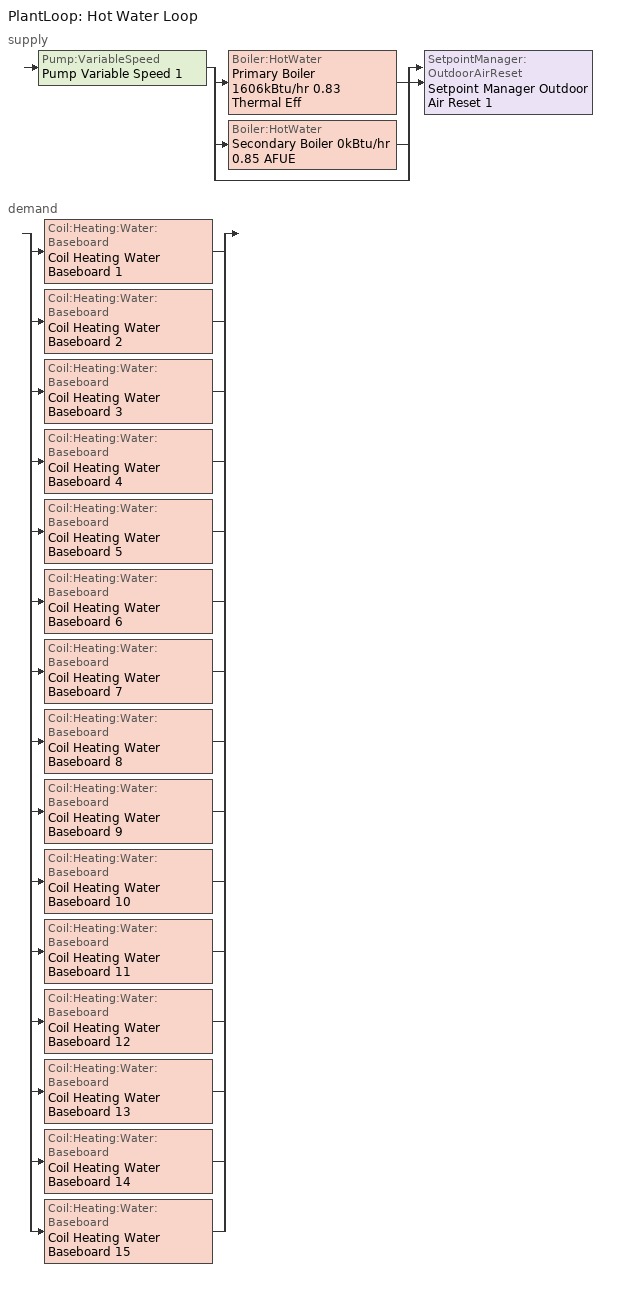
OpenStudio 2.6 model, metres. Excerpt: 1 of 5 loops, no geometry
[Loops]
PlantLoop 'Hot Water Loop'
 supply: Pump:VariableSpeed 'Pump Variable Speed 1' > split
  | Boiler:HotWater 'Primary Boiler 1606kBtu/hr 0.83 Thermal Eff'
  | Boiler:HotWater 'Secondary Boiler 0kBtu/hr 0.85 AFUE'
  | bypass
  join > SetpointManager:OutdoorAirReset 'Setpoint Manager Outdoor Air Reset 1'
 demand: split
  | Coil:Heating:Water:Baseboard 'Coil Heating Water Baseboard 1'
  | Coil:Heating:Water:Baseboard 'Coil Heating Water Baseboard 2'
  | Coil:Heating:Water:Baseboard 'Coil Heating Water Baseboard 3'
  | Coil:Heating:Water:Baseboard 'Coil Heating Water Baseboard 4'
  | Coil:Heating:Water:Baseboard 'Coil Heating Water Baseboard 5'
  | Coil:Heating:Water:Baseboard 'Coil Heating Water Baseboard 6'
  | Coil:Heating:Water:Baseboard 'Coil Heating Water Baseboard 7'
  | Coil:Heating:Water:Baseboard 'Coil Heating Water Baseboard 8'
  | Coil:Heating:Water:Baseboard 'Coil Heating Water Baseboard 9'
  | Coil:Heating:Water:Baseboard 'Coil Heating Water Baseboard 10'
  | Coil:Heating:Water:Baseboard 'Coil Heating Water Baseboard 11'
  | Coil:Heating:Water:Baseboard 'Coil Heating Water Baseboard 12'
  | Coil:Heating:Water:Baseboard 'Coil Heating Water Baseboard 13'
  | Coil:Heating:Water:Baseboard 'Coil Heating Water Baseboard 14'
  | Coil:Heating:Water:Baseboard 'Coil Heating Water Baseboard 15'
[Sizing:Zone] Zone Cooling Design Supply Air Temperature Input Method=SupplyAirTemperature; Zone Cooling Design Supply Air Temperature {C}=14; Zone Cooling Design Supply Air Temperature Difference {deltaC}=11.11; Zone Heating Design Supply Air Temperature Input Method=SupplyAirTemperature; Zone Heating Design Supply Air Temperature {C}=40; Zone Heating Design Supply Air Temperature Difference {deltaC}=11.11; Zone Cooling Design Supply Air Humidity Ratio {kg-H2O/kg-air}=0.0085; Zone Heating Design Supply Air Humidity Ratio {kg-H2O/kg-air}=0.008; Cooling Design Air Flow Method=DesignDay; Heating Design Air Flow Method=DesignDay; Account for Dedicated Outdoor Air System=No; Dedicated Outdoor Air System Control Strategy=NeutralSupplyAir; Dedicated Outdoor Air Low Setpoint Temperature for Design {C}=autosize; Dedicated Outdoor Air High Setpoint Temperature for Design {C}=autosize
Sp-FirstFloor_Plenum Sys-0 Flr-1 Sch-- undefined - HPlcmt-north ZN; Sp-MidFloor_Plenum Sys-0 Flr-2 Sch-- undefined - HPlcmt-north ZN; Sp-TopFloor_Plenum Sys-0 Flr-3 Sch-- undefined - HPlcmt-north ZN
[PlantLoop]
Hot Water Loop: Fluid Type=Water; Glycol Concentration=0; Plant Loop Volume {m3}=Autocalculate; Load Distribution Scheme=Optimal
[Sizing:Plant]
Hot Water Loop: Loop Type=Heating; Design Loop Exit Temperature {C}=82; Loop Design Temperature Difference {deltaC}=16; Sizing Option=NonCoincident; Zone Timesteps in Averaging Window=1; Coincident Sizing Factor Mode=None
[Pump:VariableSpeed]
Pump Variable Speed 1: Motor Efficiency=0.895; Pump Control Type=Intermittent; Skin Loss Radiative Fraction=0.5; Design Power Sizing Method=PowerPerFlowPerPressure; Design Electric Power per Unit Flow Rate {W/(m3/s)}=348701.1; Design Shaft Power per Unit Flow Rate per Unit Head {W-s/m3-Pa}=1.50185; Design Minimum Flow Rate Fraction=0
[Boiler:HotWater] Fuel Type=NaturalGas; Normalized Boiler Efficiency Curve=BOILER-EFFFPLR-NECB2011; Water Outlet Upper Temperature Limit {C}=99; Parasitic Electric Load {W}=0; Sizing Factor=1
Name | Nominal Capacity {W} | Nominal Thermal Efficiency | Minimum Part Load Ratio | Boiler Flow Mode
Primary Boiler 1606kBtu/hr 0.83 Thermal Eff | 470587 | 0.83 | 0.25 | LeavingSetpointModulated
Secondary Boiler 0kBtu/hr 0.85 AFUE | 0.001 | 0.85 |  | ConstantFlow
[SetpointManager:OutdoorAirReset]
Setpoint Manager Outdoor Air Reset 1: Control Variable=Temperature; Setpoint at Outdoor Low Temperature {C}=82; Outdoor Low Temperature {C}=-16; Setpoint at Outdoor High Temperature {C}=60; Outdoor High Temperature {C}=0
[Coil:Heating:Water:Baseboard] Heating Design Capacity Method=HeatingDesignCapacity; Heating Design Capacity {W}=autosize; Heating Design Capacity Per Floor Area {W/m2}=0; Fraction of Autosized Heating Design Capacity=0.8
Coil Heating Water Baseboard 1; Coil Heating Water Baseboard 2; Coil Heating Water Baseboard 3; Coil Heating Water Baseboard 4; Coil Heating Water Baseboard 5; Coil Heating Water Baseboard 6; Coil Heating Water Baseboard 7; Coil Heating Water Baseboard 8; Coil Heating Water Baseboard 9; Coil Heating Water Baseboard 10; Coil Heating Water Baseboard 11; Coil Heating Water Baseboard 12; Coil Heating Water Baseboard 13; Coil Heating Water Baseboard 14; Coil Heating Water Baseboard 15
[ZoneHVAC:Baseboard:Convective:Water] Availability Schedule=Always On Discrete
Name | Heating Coil
Zone HVAC Baseboard Convective Water 1 | Coil Heating Water Baseboard 1
Zone HVAC Baseboard Convective Water 2 | Coil Heating Water Baseboard 2
Zone HVAC Baseboard Convective Water 3 | Coil Heating Water Baseboard 3
Zone HVAC Baseboard Convective Water 4 | Coil Heating Water Baseboard 4
Zone HVAC Baseboard Convective Water 5 | Coil Heating Water Baseboard 5
Zone HVAC Baseboard Convective Water 6 | Coil Heating Water Baseboard 6
Zone HVAC Baseboard Convective Water 7 | Coil Heating Water Baseboard 7
Zone HVAC Baseboard Convective Water 8 | Coil Heating Water Baseboard 8
Zone HVAC Baseboard Convective Water 9 | Coil Heating Water Baseboard 9
Zone HVAC Baseboard Convective Water 10 | Coil Heating Water Baseboard 10
Zone HVAC Baseboard Convective Water 11 | Coil Heating Water Baseboard 11
Zone HVAC Baseboard Convective Water 12 | Coil Heating Water Baseboard 12
Zone HVAC Baseboard Convective Water 13 | Coil Heating Water Baseboard 13
Zone HVAC Baseboard Convective Water 14 | Coil Heating Water Baseboard 14
Zone HVAC Baseboard Convective Water 15 | Coil Heating Water Baseboard 15
[HeatExchanger:AirToAir:SensibleAndLatent] Availability Schedule=Always On Discrete; Nominal Supply Air Flow Rate {m3/s}=autosize; Sensible Effectiveness at 100% Heating Air Flow=0.5; Latent Effectiveness at 100% Heating Air Flow=0.5; Sensible Effectiveness at 75% Heating Air Flow=0.5; Latent Effectiveness at 75% Heating Air Flow=0.5; Sensible Effectiveness at 100% Cooling Air Flow=0.5; Latent Effectiveness at 100% Cooling Air Flow=0.5; Sensible Effectiveness at 75% Cooling Air Flow=0.5; Latent Effectiveness at 75% Cooling Air Flow=0.5; Nominal Electric Power {W}=552.415; Supply Air Outlet Temperature Control=Yes; Heat Exchanger Type=Rotary; Frost Control Type=ExhaustOnly; Threshold Temperature {C}=-23.3; Initial Defrost Time Fraction=0.167; Rate of Defrost Time Fraction Increase {1/K}=1.44; Economizer Lockout=Yes
Sys_6_VAV with Reheat ERV; Sys_6_VAV with Reheat 1 ERV; Sys_6_VAV with Reheat 2 ERV
[AvailabilityManager:NightCycle] Control Type=CycleOnAny; Thermostat Tolerance {deltaC}=1; Cycling Run Time {s}=3600
Availability Manager Night Cycle 1; Availability Manager Night Cycle 2; Availability Manager Night Cycle 3
[Coil:Cooling:DX:VariableSpeed:SpeedData] Reference Unit Gross Rated Total Cooling Capacity {W}=8914.19; Reference Unit Gross Rated Sensible Heat Ratio=0.79; Reference Unit Gross Rated Cooling COP=3.13; Reference Unit Rated Air Flow Rate {m3/s}=0.944
Name | Total Cooling Capacity Function of Temperature Curve | Total Cooling Capacity Function of Air Flow Fraction Curve | Energy Input Ratio Function of Temperature Curve | Energy Input Ratio Function of Air Flow Fraction Curve
Coil Cooling DX Variable Speed Speed Data 1 | Mitsubishi Hyper Heating VRF CCAPFT curve | Mitsubishi Hyper Heating VRF CCAPFFF curve | Mitsubishi Hyper Heating VRF CEIRFT curve | Mitsubishi Hyper Heating VRF CEIRFFF curve
Coil Cooling DX Variable Speed Speed Data 2 | Mitsubishi Hyper Heating VRF CCAPFT curve 1 | Mitsubishi Hyper Heating VRF CCAPFFF curve 1 | Mitsubishi Hyper Heating VRF CEIRFT curve 1 | Mitsubishi Hyper Heating VRF CEIRFFF curve 1
Coil Cooling DX Variable Speed Speed Data 3 | Mitsubishi Hyper Heating VRF CCAPFT curve 2 | Mitsubishi Hyper Heating VRF CCAPFFF curve 2 | Mitsubishi Hyper Heating VRF CEIRFT curve 2 | Mitsubishi Hyper Heating VRF CEIRFFF curve 2
[Coil:Heating:DX:VariableSpeed:SpeedData] Reference Unit Gross Rated Heating Capacity {W}=9124.85; Reference Unit Gross Rated Heating COP=3.37; Reference Unit Rated Air Flow Rate {m3/s}=0.653
Name | Heating Capacity Function of Temperature Curve | Total  Heating Capacity Function of Air Flow Fraction Curve | Energy Input Ratio Function of Temperature Curve | Energy Input Ratio Function of Air Flow Fraction Curve
Coil Heating DX Variable Speed Speed Data 1 | Mitsubishi Hyper Heating VRF HCAPFT curve | Mitsubishi Hyper Heating VRF HCAPFFF curve | Mitsubishi Hyper Heating VRF HEIRFT curve | Mitsubishi Hyper Heating VRF HEIRFFF curve
Coil Heating DX Variable Speed Speed Data 2 | Mitsubishi Hyper Heating VRF HCAPFT curve 1 | Mitsubishi Hyper Heating VRF HCAPFFF curve 1 | Mitsubishi Hyper Heating VRF HEIRFT curve 1 | Mitsubishi Hyper Heating VRF HEIRFFF curve 1
Coil Heating DX Variable Speed Speed Data 3 | Mitsubishi Hyper Heating VRF HCAPFT curve 2 | Mitsubishi Hyper Heating VRF HCAPFFF curve 2 | Mitsubishi Hyper Heating VRF HEIRFT curve 2 | Mitsubishi Hyper Heating VRF HEIRFFF curve 2
[SetpointManager:OutdoorAirPretreat] Minimum Setpoint Temperature {C}=-99; Maximum Setpoint Temperature {C}=99; Minimum Setpoint Humidity Ratio {kgWater/kgDryAir}=1e-05; Maximum Setpoint Humidity Ratio {kgWater/kgDryAir}=1
Setpoint Manager Outdoor Air Pretreat 4; Setpoint Manager Outdoor Air Pretreat 3; Setpoint Manager Outdoor Air Pretreat 2
[Schedule:Constant]
Always On Discrete: Value=1
[Curve:Biquadratic] Minimum Value of x=15
Name | Coefficient1 Constant | Coefficient2 x | Coefficient3 x**2 | Coefficient4 y | Coefficient5 y**2 | Coefficient6 x*y | Maximum Value of x | Minimum Value of y | Maximum Value of y
Mitsubishi Hyper Heating VRF CCAPFT curve; Mitsubishi Hyper Heating VRF CCAPFT curve 1; Mitsubishi Hyper Heating VRF CCAPFT curve 2 | 0.178303 | 0.0531409 | -0.000326454 | 0.00852964 | -0.000128919 | -0.000313914 | 24 | -5 | 43
Mitsubishi Hyper Heating VRF CEIRFT curve; Mitsubishi Hyper Heating VRF CEIRFT curve 1; Mitsubishi Hyper Heating VRF CEIRFT curve 2 | 0.4084 | 0.0256637 | -0.000468567 | -0.00718285 | 0.000344681 | 9.99616e-05 | 24 | -5 | 43
Mitsubishi Hyper Heating VRF HCAPFT curve; Mitsubishi Hyper Heating VRF HCAPFT curve 1; Mitsubishi Hyper Heating VRF HCAPFT curve 2 | 1.41267 | -0.00563794 | -0.000543811 | 0.0255898 | -0.000337004 | -0.00108661 | 27 | -20 | 15
Mitsubishi Hyper Heating VRF HEIRFT curve; Mitsubishi Hyper Heating VRF HEIRFT curve 1; Mitsubishi Hyper Heating VRF HEIRFT curve 2 | 1.14888 | 0.0582594 | -0.00247355 | -0.0220304 | -7.01977e-05 | -0.00028168 | 27 | -20 | 15
[Curve:Quadratic] Coefficient3 x**2=0
Name | Coefficient1 Constant | Coefficient2 x | Minimum Value of x | Maximum Value of x
Mitsubishi Hyper Heating VRF CCAPFFF curve; Mitsubishi Hyper Heating VRF HCAPFFF curve; Mitsubishi Hyper Heating VRF CCAPFFF curve 1; Mitsubishi Hyper Heating VRF HCAPFFF curve 1; Mitsubishi Hyper Heating VRF CCAPFFF curve 2; Mitsubishi Hyper Heating VRF HCAPFFF curve 2 | 0.8 | 0.2 | 0.5 | 1.5
Mitsubishi Hyper Heating VRF CEIRFFF curve; Mitsubishi Hyper Heating VRF HEIRFFF curve; Mitsubishi Hyper Heating VRF CEIRFFF curve 1; Mitsubishi Hyper Heating VRF HEIRFFF curve 1; Mitsubishi Hyper Heating VRF CEIRFFF curve 2; Mitsubishi Hyper Heating VRF HEIRFFF curve 2 | 1 | 0 | 0 | 1
[Curve:Cubic]
BOILER-EFFFPLR-NECB2011: Coefficient1 Constant=0.2901; Coefficient2 x=2.6664; Coefficient3 x**2=-3.764; Coefficient4 x**3=1.82; Minimum Value of x=0; Maximum Value of x=1
